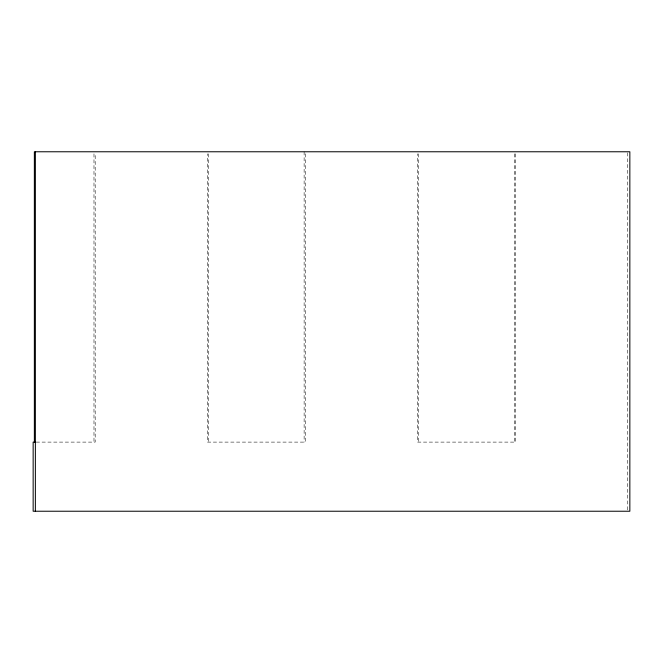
<?xml version="1.0" encoding="UTF-8"?>
<svg xmlns="http://www.w3.org/2000/svg" width="663" height="663" viewBox="0 0 663 663"><rect width="100%" height="100%" fill="white"/><g stroke="black" fill="none" stroke-linecap="round" stroke-linejoin="round"><path stroke-width="0.5" stroke-dasharray="3.31 2.49" d="M36.241 442.105L95.19 442.105L95.19 153.833M627.637 152.805L627.637 510.195M515.474 153.833L515.474 442.105L417.491 442.105L417.491 153.833M514.273 153.833L514.273 442.105M418.701 153.833L418.701 442.105M305.336 153.833L305.336 442.105L207.345 442.105L207.345 153.833M304.126 151.769L304.126 442.105M208.555 153.833L208.555 442.105M93.98 153.833L93.98 442.105"/><path stroke-width="0.99" d="M35.214 442.105L33.15 442.105L33.15 511.231L629.85 511.231L629.85 151.769L34.36 151.769L34.36 442.105M35.363 151.769L35.363 511.231"/></g></svg>
